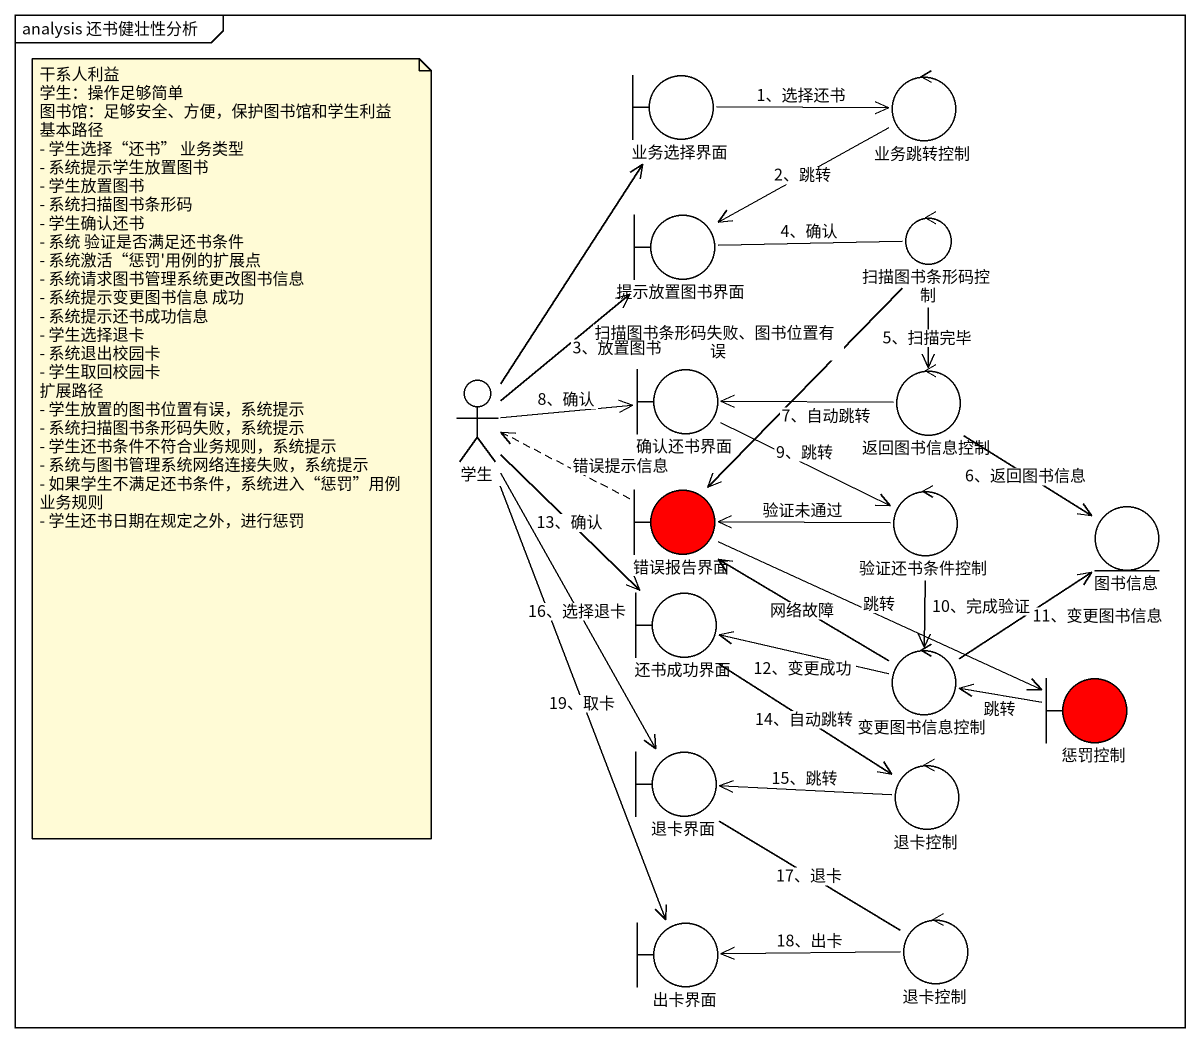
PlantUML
@startuml
mainframe analysis 还书健壮性分析
boundary 业务选择界面
control 业务跳转控制
boundary 提示放置图书界面
control 扫描图书条形码控制
actor 学生
boundary 确认还书界面
control 返回图书信息控制
boundary 错误报告界面 #FF0000
control 验证还书条件控制
entity 图书信息
boundary 还书成功界面
control 变更图书信息控制
boundary 惩罚控制 #FF0000
boundary 退卡界面
control 退卡控制
boundary 出卡界面
control "退卡控制" as 退卡控制_2
业务选择界面 -right-> 业务跳转控制 : 1、选择还书
业务跳转控制 -left-> 提示放置图书界面 : 2、跳转
提示放置图书界面 -right- 扫描图书条形码控制 : 4、确认
扫描图书条形码控制 --> 返回图书信息控制 : 5、扫描完毕
扫描图书条形码控制 --> 错误报告界面 : 扫描图书条形码失败、图书位置有误
学生 -up-> 业务选择界面
学生 -up-> 提示放置图书界面 : 3、放置图书
学生 -right-> 确认还书界面 : 8、确认
学生 --> 还书成功界面 : 13、确认
学生 --> 退卡界面 : 16、选择退卡
学生 --> 出卡界面 : 19、取卡
确认还书界面 -right-> 验证还书条件控制 : 9、跳转
返回图书信息控制 -left-> 确认还书界面 : 7、自动跳转
返回图书信息控制 --> 图书信息 : 6、返回图书信息
错误报告界面 .left.> 学生 : 错误提示信息
错误报告界面 -right-> 惩罚控制 : 跳转
验证还书条件控制 -left-> 错误报告界面 : 验证未通过
验证还书条件控制 --> 变更图书信息控制 : 10、完成验证
还书成功界面 --> 退卡控制 : 14、自动跳转
变更图书信息控制 -up-> 错误报告界面 : 网络故障
变更图书信息控制 -up-> 图书信息 : 11、变更图书信息
变更图书信息控制 -left-> 还书成功界面 : 12、变更成功
惩罚控制 -left-> 变更图书信息控制 : 跳转
退卡界面 -- 退卡控制_2 : 17、退卡
退卡控制 -left-> 退卡界面 : 15、跳转
退卡控制_2 -left-> 出卡界面 : 18、出卡
note as N1
  干系人利益
  学生：操作足够简单
  图书馆：足够安全、方便，保护图书馆和学生利益
  基本路径
  - 学生选择“还书” 业务类型
  - 系统提示学生放置图书
  - 学生放置图书
  - 系统扫描图书条形码
  - 学生确认还书
  - 系统 验证是否满足还书条件
  - 系统激活“惩罚'用例的扩展点
  - 系统请求图书管理系统更改图书信息
  - 系统提示变更图书信息 成功
  - 系统提示还书成功信息
  - 学生选择退卡
  - 系统退出校园卡
  - 学生取回校园卡
  扩展路径
  - 学生放置的图书位置有误，系统提示
  - 系统扫描图书条形码失败，系统提示
  - 学生还书条件不符合业务规则，系统提示
  - 系统与图书管理系统网络连接失败，系统提示
  - 如果学生不满足还书条件，系统进入“惩罚”用例
  业务规则
  - 学生还书日期在规定之外，进行惩罚
end note
@enduml
